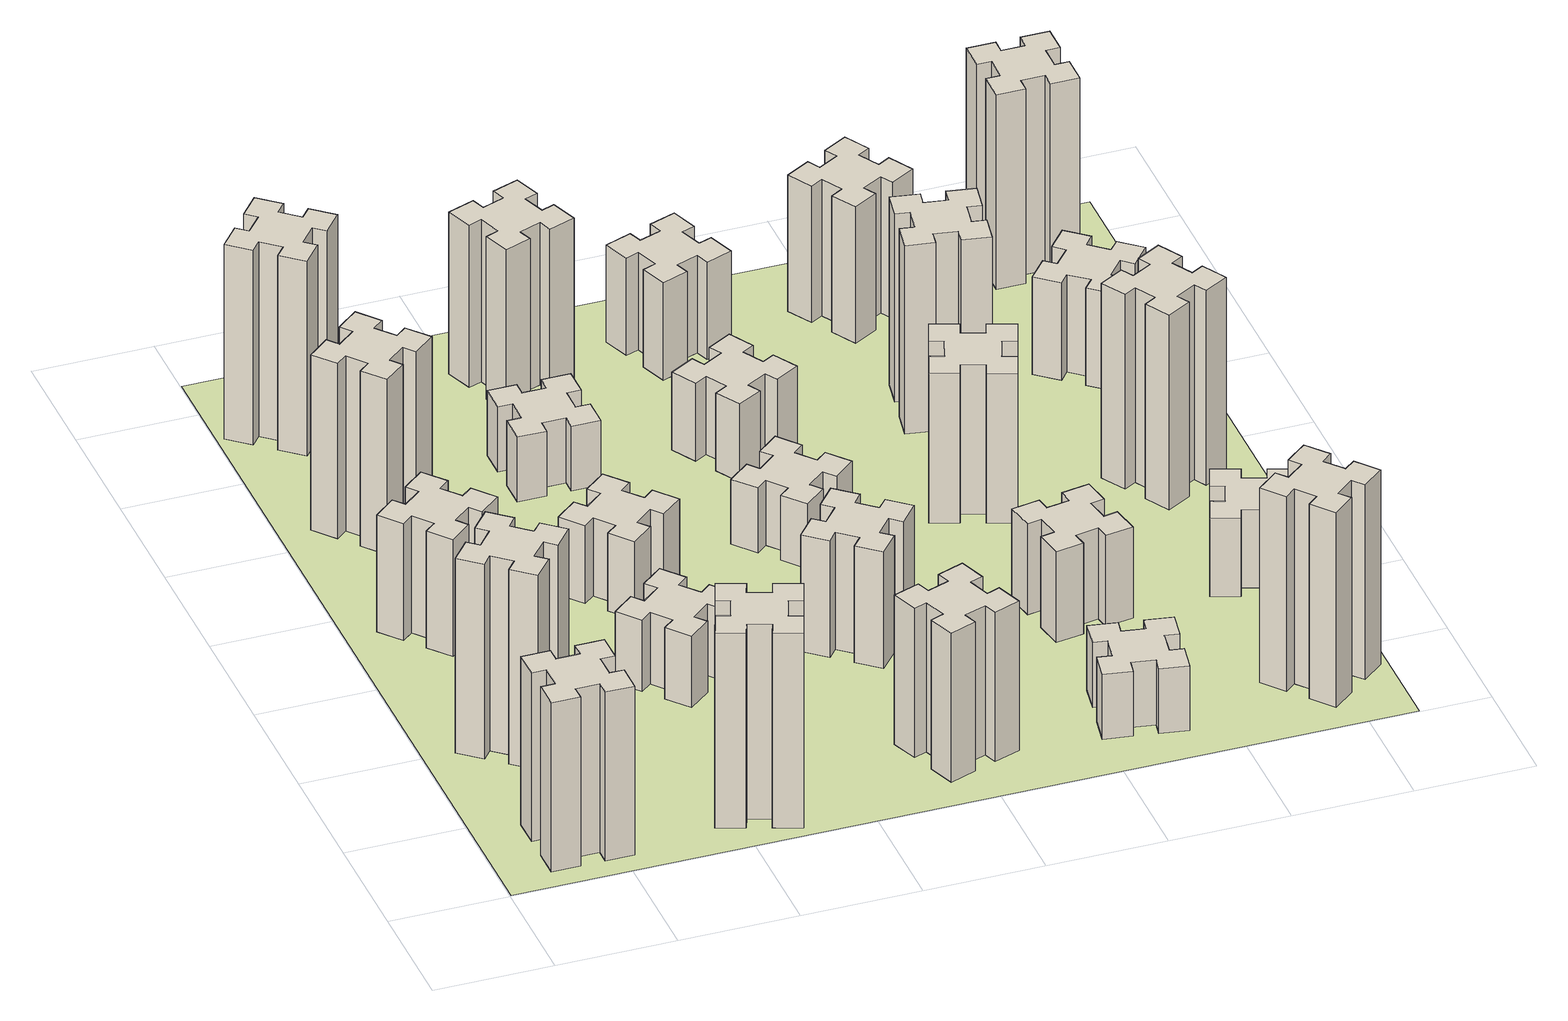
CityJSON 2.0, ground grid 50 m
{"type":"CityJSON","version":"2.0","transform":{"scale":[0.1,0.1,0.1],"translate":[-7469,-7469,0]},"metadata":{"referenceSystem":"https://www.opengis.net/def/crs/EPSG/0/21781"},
"CityObjects":{
"building1":{"type":"Building","attributes":{"class":"1000","function":"1000","usage":"1000","yearOfConstruction":2016,"roofType":"1000","measuredHeight":78,"storeysAboveGround":30,"storeysBelowGround":0},"geometry":[{"type":"Solid","lod":"1","boundaries":[[[[0,1,2,3,4,5,6,7,8,9,10,11,12,13,14,15,16,17,18,19]],[[17,16,20,21]],[[16,15,22,20]],[[15,14,23,22]],[[14,13,24,23]],[[13,12,25,24]],[[12,11,26,25]],[[11,10,27,26]],[[10,9,28,27]],[[9,8,29,28]],[[8,7,30,29]],[[7,6,31,30]],[[6,5,32,31]],[[5,4,33,32]],[[4,3,34,33]],[[3,2,35,34]],[[2,1,36,35]],[[1,0,37,36]],[[0,19,38,37]],[[19,18,39,38]],[[18,17,21,39]],[[24,25,26,27,28,29,30,31,32,33,34,35,36,37,38,39,21,20,22,23]]]]}]},
"building2":{"type":"Building","attributes":{"class":"1000","function":"1000","usage":"1000","yearOfConstruction":2016,"roofType":"1000","measuredHeight":90,"storeysAboveGround":30,"storeysBelowGround":0},"geometry":[{"type":"Solid","lod":"1","boundaries":[[[[40,41,42,43,44,45,46,47,48,49,50,51,52,53,54,55,56,57,58,59]],[[57,56,60,61]],[[56,55,62,60]],[[55,54,63,62]],[[54,53,64,63]],[[53,52,65,64]],[[52,51,66,65]],[[51,50,67,66]],[[50,49,68,67]],[[49,48,69,68]],[[48,47,70,69]],[[47,46,71,70]],[[46,45,72,71]],[[45,44,73,72]],[[44,43,74,73]],[[43,42,75,74]],[[42,41,76,75]],[[41,40,77,76]],[[40,59,78,77]],[[59,58,79,78]],[[58,57,61,79]],[[64,65,66,67,68,69,70,71,72,73,74,75,76,77,78,79,61,60,62,63]]]]}]},
"building3":{"type":"Building","attributes":{"class":"1000","function":"1000","usage":"1000","yearOfConstruction":2016,"roofType":"1000","measuredHeight":54,"storeysAboveGround":30,"storeysBelowGround":0},"geometry":[{"type":"Solid","lod":"1","boundaries":[[[[80,81,82,83,84,85,86,87,88,89,90,91,92,93,94,95,96,97,98,99]],[[97,96,100,101]],[[96,95,102,100]],[[95,94,103,102]],[[94,93,104,103]],[[93,92,105,104]],[[92,91,106,105]],[[91,90,107,106]],[[90,89,108,107]],[[89,88,109,108]],[[88,87,110,109]],[[87,86,111,110]],[[86,85,112,111]],[[85,84,113,112]],[[84,83,114,113]],[[83,82,115,114]],[[82,81,116,115]],[[81,80,117,116]],[[80,99,118,117]],[[99,98,119,118]],[[98,97,101,119]],[[104,105,106,107,108,109,110,111,112,113,114,115,116,117,118,119,101,100,102,103]]]]}]},
"building4":{"type":"Building","attributes":{"class":"1000","function":"1000","usage":"1000","yearOfConstruction":2016,"roofType":"1000","measuredHeight":81,"storeysAboveGround":30,"storeysBelowGround":0},"geometry":[{"type":"Solid","lod":"1","boundaries":[[[[120,121,122,123,124,125,126,127,128,129,130,131,132,133,134,135,136,137,138,139]],[[137,136,140,141]],[[136,135,142,140]],[[135,134,143,142]],[[134,133,144,143]],[[133,132,145,144]],[[132,131,146,145]],[[131,130,147,146]],[[130,129,148,147]],[[129,128,149,148]],[[128,127,150,149]],[[127,126,151,150]],[[126,125,152,151]],[[125,124,153,152]],[[124,123,154,153]],[[123,122,155,154]],[[122,121,156,155]],[[121,120,157,156]],[[120,139,158,157]],[[139,138,159,158]],[[138,137,141,159]],[[144,145,146,147,148,149,150,151,152,153,154,155,156,157,158,159,141,140,142,143]]]]}]},
"building5":{"type":"Building","attributes":{"class":"1000","function":"1000","usage":"1000","yearOfConstruction":2016,"roofType":"1000","measuredHeight":90,"storeysAboveGround":30,"storeysBelowGround":0},"geometry":[{"type":"Solid","lod":"1","boundaries":[[[[160,161,162,163,164,165,166,167,168,169,170,171,172,173,174,175,176,177,178,179]],[[177,176,180,181]],[[176,175,182,180]],[[175,174,183,182]],[[174,173,184,183]],[[173,172,185,184]],[[172,171,186,185]],[[171,170,187,186]],[[170,169,188,187]],[[169,168,189,188]],[[168,167,190,189]],[[167,166,191,190]],[[166,165,192,191]],[[165,164,193,192]],[[164,163,194,193]],[[163,162,195,194]],[[162,161,196,195]],[[161,160,197,196]],[[160,179,198,197]],[[179,178,199,198]],[[178,177,181,199]],[[184,185,186,187,188,189,190,191,192,193,194,195,196,197,198,199,181,180,182,183]]]]}]},
"building6":{"type":"Building","attributes":{"class":"1000","function":"1000","usage":"1000","yearOfConstruction":2016,"roofType":"1000","measuredHeight":90,"storeysAboveGround":30,"storeysBelowGround":0},"geometry":[{"type":"Solid","lod":"1","boundaries":[[[[200,201,202,203,204,205,206,207,208,209,210,211,212,213,214,215,216,217,218,219]],[[217,216,220,221]],[[216,215,222,220]],[[215,214,223,222]],[[214,213,224,223]],[[213,212,225,224]],[[212,211,226,225]],[[211,210,227,226]],[[210,209,228,227]],[[209,208,229,228]],[[208,207,230,229]],[[207,206,231,230]],[[206,205,232,231]],[[205,204,233,232]],[[204,203,234,233]],[[203,202,235,234]],[[202,201,236,235]],[[201,200,237,236]],[[200,219,238,237]],[[219,218,239,238]],[[218,217,221,239]],[[224,225,226,227,228,229,230,231,232,233,234,235,236,237,238,239,221,220,222,223]]]]}]},
"building7":{"type":"Building","attributes":{"class":"1000","function":"1000","usage":"1000","yearOfConstruction":2016,"roofType":"1000","measuredHeight":33,"storeysAboveGround":30,"storeysBelowGround":0},"geometry":[{"type":"Solid","lod":"1","boundaries":[[[[240,241,242,243,244,245,246,247,248,249,250,251,252,253,254,255,256,257,258,259]],[[257,256,260,261]],[[256,255,262,260]],[[255,254,263,262]],[[254,253,264,263]],[[253,252,265,264]],[[252,251,266,265]],[[251,250,267,266]],[[250,249,268,267]],[[249,248,269,268]],[[248,247,270,269]],[[247,246,271,270]],[[246,245,272,271]],[[245,244,273,272]],[[244,243,274,273]],[[243,242,275,274]],[[242,241,276,275]],[[241,240,277,276]],[[240,259,278,277]],[[259,258,279,278]],[[258,257,261,279]],[[264,265,266,267,268,269,270,271,272,273,274,275,276,277,278,279,261,260,262,263]]]]}]},
"building8":{"type":"Building","attributes":{"class":"1000","function":"1000","usage":"1000","yearOfConstruction":2016,"roofType":"1000","measuredHeight":36,"storeysAboveGround":30,"storeysBelowGround":0},"geometry":[{"type":"Solid","lod":"1","boundaries":[[[[280,281,282,283,284,285,286,287,288,289,290,291,292,293,294,295,296,297,298,299]],[[297,296,300,301]],[[296,295,302,300]],[[295,294,303,302]],[[294,293,304,303]],[[293,292,305,304]],[[292,291,306,305]],[[291,290,307,306]],[[290,289,308,307]],[[289,288,309,308]],[[288,287,310,309]],[[287,286,311,310]],[[286,285,312,311]],[[285,284,313,312]],[[284,283,314,313]],[[283,282,315,314]],[[282,281,316,315]],[[281,280,317,316]],[[280,299,318,317]],[[299,298,319,318]],[[298,297,301,319]],[[304,305,306,307,308,309,310,311,312,313,314,315,316,317,318,319,301,300,302,303]]]]}]},
"building9":{"type":"Building","attributes":{"class":"1000","function":"1000","usage":"1000","yearOfConstruction":2016,"roofType":"1000","measuredHeight":30,"storeysAboveGround":30,"storeysBelowGround":0},"geometry":[{"type":"Solid","lod":"1","boundaries":[[[[320,321,322,323,324,325,326,327,328,329,330,331,332,333,334,335,336,337,338,339]],[[337,336,340,341]],[[336,335,342,340]],[[335,334,343,342]],[[334,333,344,343]],[[333,332,345,344]],[[332,331,346,345]],[[331,330,347,346]],[[330,329,348,347]],[[329,328,349,348]],[[328,327,350,349]],[[327,326,351,350]],[[326,325,352,351]],[[325,324,353,352]],[[324,323,354,353]],[[323,322,355,354]],[[322,321,356,355]],[[321,320,357,356]],[[320,339,358,357]],[[339,338,359,358]],[[338,337,341,359]],[[344,345,346,347,348,349,350,351,352,353,354,355,356,357,358,359,341,340,342,343]]]]}]},
"building10":{"type":"Building","attributes":{"class":"1000","function":"1000","usage":"1000","yearOfConstruction":2016,"roofType":"1000","measuredHeight":69,"storeysAboveGround":30,"storeysBelowGround":0},"geometry":[{"type":"Solid","lod":"1","boundaries":[[[[360,361,362,363,364,365,366,367,368,369,370,371,372,373,374,375,376,377,378,379]],[[377,376,380,381]],[[376,375,382,380]],[[375,374,383,382]],[[374,373,384,383]],[[373,372,385,384]],[[372,371,386,385]],[[371,370,387,386]],[[370,369,388,387]],[[369,368,389,388]],[[368,367,390,389]],[[367,366,391,390]],[[366,365,392,391]],[[365,364,393,392]],[[364,363,394,393]],[[363,362,395,394]],[[362,361,396,395]],[[361,360,397,396]],[[360,379,398,397]],[[379,378,399,398]],[[378,377,381,399]],[[384,385,386,387,388,389,390,391,392,393,394,395,396,397,398,399,381,380,382,383]]]]}]},
"building11":{"type":"Building","attributes":{"class":"1000","function":"1000","usage":"1000","yearOfConstruction":2016,"roofType":"1000","measuredHeight":75,"storeysAboveGround":30,"storeysBelowGround":0},"geometry":[{"type":"Solid","lod":"1","boundaries":[[[[400,401,402,403,404,405,406,407,408,409,410,411,412,413,414,415,416,417,418,419]],[[417,416,420,421]],[[416,415,422,420]],[[415,414,423,422]],[[414,413,424,423]],[[413,412,425,424]],[[412,411,426,425]],[[411,410,427,426]],[[410,409,428,427]],[[409,408,429,428]],[[408,407,430,429]],[[407,406,431,430]],[[406,405,432,431]],[[405,404,433,432]],[[404,403,434,433]],[[403,402,435,434]],[[402,401,436,435]],[[401,400,437,436]],[[400,419,438,437]],[[419,418,439,438]],[[418,417,421,439]],[[424,425,426,427,428,429,430,431,432,433,434,435,436,437,438,439,421,420,422,423]]]]}]},
"building12":{"type":"Building","attributes":{"class":"1000","function":"1000","usage":"1000","yearOfConstruction":2016,"roofType":"1000","measuredHeight":54,"storeysAboveGround":30,"storeysBelowGround":0},"geometry":[{"type":"Solid","lod":"1","boundaries":[[[[440,441,442,443,444,445,446,447,448,449,450,451,452,453,454,455,456,457,458,459]],[[457,456,460,461]],[[456,455,462,460]],[[455,454,463,462]],[[454,453,464,463]],[[453,452,465,464]],[[452,451,466,465]],[[451,450,467,466]],[[450,449,468,467]],[[449,448,469,468]],[[448,447,470,469]],[[447,446,471,470]],[[446,445,472,471]],[[445,444,473,472]],[[444,443,474,473]],[[443,442,475,474]],[[442,441,476,475]],[[441,440,477,476]],[[440,459,478,477]],[[459,458,479,478]],[[458,457,461,479]],[[464,465,466,467,468,469,470,471,472,473,474,475,476,477,478,479,461,460,462,463]]]]}]},
"building13":{"type":"Building","attributes":{"class":"1000","function":"1000","usage":"1000","yearOfConstruction":2016,"roofType":"1000","measuredHeight":30,"storeysAboveGround":30,"storeysBelowGround":0},"geometry":[{"type":"Solid","lod":"1","boundaries":[[[[480,481,482,483,484,485,486,487,488,489,490,491,492,493,494,495,496,497,498,499]],[[497,496,500,501]],[[496,495,502,500]],[[495,494,503,502]],[[494,493,504,503]],[[493,492,505,504]],[[492,491,506,505]],[[491,490,507,506]],[[490,489,508,507]],[[489,488,509,508]],[[488,487,510,509]],[[487,486,511,510]],[[486,485,512,511]],[[485,484,513,512]],[[484,483,514,513]],[[483,482,515,514]],[[482,481,516,515]],[[481,480,517,516]],[[480,499,518,517]],[[499,498,519,518]],[[498,497,501,519]],[[504,505,506,507,508,509,510,511,512,513,514,515,516,517,518,519,501,500,502,503]]]]}]},
"building14":{"type":"Building","attributes":{"class":"1000","function":"1000","usage":"1000","yearOfConstruction":2016,"roofType":"1000","measuredHeight":36,"storeysAboveGround":30,"storeysBelowGround":0},"geometry":[{"type":"Solid","lod":"1","boundaries":[[[[520,521,522,523,524,525,526,527,528,529,530,531,532,533,534,535,536,537,538,539]],[[537,536,540,541]],[[536,535,542,540]],[[535,534,543,542]],[[534,533,544,543]],[[533,532,545,544]],[[532,531,546,545]],[[531,530,547,546]],[[530,529,548,547]],[[529,528,549,548]],[[528,527,550,549]],[[527,526,551,550]],[[526,525,552,551]],[[525,524,553,552]],[[524,523,554,553]],[[523,522,555,554]],[[522,521,556,555]],[[521,520,557,556]],[[520,539,558,557]],[[539,538,559,558]],[[538,537,541,559]],[[544,545,546,547,548,549,550,551,552,553,554,555,556,557,558,559,541,540,542,543]]]]}]},
"building15":{"type":"Building","attributes":{"class":"1000","function":"1000","usage":"1000","yearOfConstruction":2016,"roofType":"1000","measuredHeight":30,"storeysAboveGround":30,"storeysBelowGround":0},"geometry":[{"type":"Solid","lod":"1","boundaries":[[[[560,561,562,563,564,565,566,567,568,569,570,571,572,573,574,575,576,577,578,579]],[[577,576,580,581]],[[576,575,582,580]],[[575,574,583,582]],[[574,573,584,583]],[[573,572,585,584]],[[572,571,586,585]],[[571,570,587,586]],[[570,569,588,587]],[[569,568,589,588]],[[568,567,590,589]],[[567,566,591,590]],[[566,565,592,591]],[[565,564,593,592]],[[564,563,594,593]],[[563,562,595,594]],[[562,561,596,595]],[[561,560,597,596]],[[560,579,598,597]],[[579,578,599,598]],[[578,577,581,599]],[[584,585,586,587,588,589,590,591,592,593,594,595,596,597,598,599,581,580,582,583]]]]}]},
"building16":{"type":"Building","attributes":{"class":"1000","function":"1000","usage":"1000","yearOfConstruction":2016,"roofType":"1000","measuredHeight":45,"storeysAboveGround":30,"storeysBelowGround":0},"geometry":[{"type":"Solid","lod":"1","boundaries":[[[[600,601,602,603,604,605,606,607,608,609,610,611,612,613,614,615,616,617,618,619]],[[617,616,620,621]],[[616,615,622,620]],[[615,614,623,622]],[[614,613,624,623]],[[613,612,625,624]],[[612,611,626,625]],[[611,610,627,626]],[[610,609,628,627]],[[609,608,629,628]],[[608,607,630,629]],[[607,606,631,630]],[[606,605,632,631]],[[605,604,633,632]],[[604,603,634,633]],[[603,602,635,634]],[[602,601,636,635]],[[601,600,637,636]],[[600,619,638,637]],[[619,618,639,638]],[[618,617,621,639]],[[624,625,626,627,628,629,630,631,632,633,634,635,636,637,638,639,621,620,622,623]]]]}]},
"building17":{"type":"Building","attributes":{"class":"1000","function":"1000","usage":"1000","yearOfConstruction":2016,"roofType":"1000","measuredHeight":42,"storeysAboveGround":30,"storeysBelowGround":0},"geometry":[{"type":"Solid","lod":"1","boundaries":[[[[640,641,642,643,644,645,646,647,648,649,650,651,652,653,654,655,656,657,658,659]],[[657,656,660,661]],[[656,655,662,660]],[[655,654,663,662]],[[654,653,664,663]],[[653,652,665,664]],[[652,651,666,665]],[[651,650,667,666]],[[650,649,668,667]],[[649,648,669,668]],[[648,647,670,669]],[[647,646,671,670]],[[646,645,672,671]],[[645,644,673,672]],[[644,643,674,673]],[[643,642,675,674]],[[642,641,676,675]],[[641,640,677,676]],[[640,659,678,677]],[[659,658,679,678]],[[658,657,661,679]],[[664,665,666,667,668,669,670,671,672,673,674,675,676,677,678,679,661,660,662,663]]]]}]},
"building18":{"type":"Building","attributes":{"class":"1000","function":"1000","usage":"1000","yearOfConstruction":2016,"roofType":"1000","measuredHeight":69,"storeysAboveGround":30,"storeysBelowGround":0},"geometry":[{"type":"Solid","lod":"1","boundaries":[[[[680,681,682,683,684,685,686,687,688,689,690,691,692,693,694,695,696,697,698,699]],[[697,696,700,701]],[[696,695,702,700]],[[695,694,703,702]],[[694,693,704,703]],[[693,692,705,704]],[[692,691,706,705]],[[691,690,707,706]],[[690,689,708,707]],[[689,688,709,708]],[[688,687,710,709]],[[687,686,711,710]],[[686,685,712,711]],[[685,684,713,712]],[[684,683,714,713]],[[683,682,715,714]],[[682,681,716,715]],[[681,680,717,716]],[[680,699,718,717]],[[699,698,719,718]],[[698,697,701,719]],[[704,705,706,707,708,709,710,711,712,713,714,715,716,717,718,719,701,700,702,703]]]]}]},
"building19":{"type":"Building","attributes":{"class":"1000","function":"1000","usage":"1000","yearOfConstruction":2016,"roofType":"1000","measuredHeight":87,"storeysAboveGround":30,"storeysBelowGround":0},"geometry":[{"type":"Solid","lod":"1","boundaries":[[[[720,721,722,723,724,725,726,727,728,729,730,731,732,733,734,735,736,737,738,739]],[[737,736,740,741]],[[736,735,742,740]],[[735,734,743,742]],[[734,733,744,743]],[[733,732,745,744]],[[732,731,746,745]],[[731,730,747,746]],[[730,729,748,747]],[[729,728,749,748]],[[728,727,750,749]],[[727,726,751,750]],[[726,725,752,751]],[[725,724,753,752]],[[724,723,754,753]],[[723,722,755,754]],[[722,721,756,755]],[[721,720,757,756]],[[720,739,758,757]],[[739,738,759,758]],[[738,737,741,759]],[[744,745,746,747,748,749,750,751,752,753,754,755,756,757,758,759,741,740,742,743]]]]}]},
"building20":{"type":"Building","attributes":{"class":"1000","function":"1000","usage":"1000","yearOfConstruction":2016,"roofType":"1000","measuredHeight":90,"storeysAboveGround":30,"storeysBelowGround":0},"geometry":[{"type":"Solid","lod":"1","boundaries":[[[[760,761,762,763,764,765,766,767,768,769,770,771,772,773,774,775,776,777,778,779]],[[777,776,780,781]],[[776,775,782,780]],[[775,774,783,782]],[[774,773,784,783]],[[773,772,785,784]],[[772,771,786,785]],[[771,770,787,786]],[[770,769,788,787]],[[769,768,789,788]],[[768,767,790,789]],[[767,766,791,790]],[[766,765,792,791]],[[765,764,793,792]],[[764,763,794,793]],[[763,762,795,794]],[[762,761,796,795]],[[761,760,797,796]],[[760,779,798,797]],[[779,778,799,798]],[[778,777,781,799]],[[784,785,786,787,788,789,790,791,792,793,794,795,796,797,798,799,781,780,782,783]]]]}]},
"building21":{"type":"Building","attributes":{"class":"1000","function":"1000","usage":"1000","yearOfConstruction":2016,"roofType":"1000","measuredHeight":63,"storeysAboveGround":30,"storeysBelowGround":0},"geometry":[{"type":"Solid","lod":"1","boundaries":[[[[800,801,802,803,804,805,806,807,808,809,810,811,812,813,814,815,816,817,818,819]],[[817,816,820,821]],[[816,815,822,820]],[[815,814,823,822]],[[814,813,824,823]],[[813,812,825,824]],[[812,811,826,825]],[[811,810,827,826]],[[810,809,828,827]],[[809,808,829,828]],[[808,807,830,829]],[[807,806,831,830]],[[806,805,832,831]],[[805,804,833,832]],[[804,803,834,833]],[[803,802,835,834]],[[802,801,836,835]],[[801,800,837,836]],[[800,819,838,837]],[[819,818,839,838]],[[818,817,821,839]],[[824,825,826,827,828,829,830,831,832,833,834,835,836,837,838,839,821,820,822,823]]]]}]},
"building22":{"type":"Building","attributes":{"class":"1000","function":"1000","usage":"1000","yearOfConstruction":2016,"roofType":"1000","measuredHeight":36,"storeysAboveGround":30,"storeysBelowGround":0},"geometry":[{"type":"Solid","lod":"1","boundaries":[[[[840,841,842,843,844,845,846,847,848,849,850,851,852,853,854,855,856,857,858,859]],[[857,856,860,861]],[[856,855,862,860]],[[855,854,863,862]],[[854,853,864,863]],[[853,852,865,864]],[[852,851,866,865]],[[851,850,867,866]],[[850,849,868,867]],[[849,848,869,868]],[[848,847,870,869]],[[847,846,871,870]],[[846,845,872,871]],[[845,844,873,872]],[[844,843,874,873]],[[843,842,875,874]],[[842,841,876,875]],[[841,840,877,876]],[[840,859,878,877]],[[859,858,879,878]],[[858,857,861,879]],[[864,865,866,867,868,869,870,871,872,873,874,875,876,877,878,879,861,860,862,863]]]]}]},
"building23":{"type":"Building","attributes":{"class":"1000","function":"1000","usage":"1000","yearOfConstruction":2016,"roofType":"1000","measuredHeight":90,"storeysAboveGround":30,"storeysBelowGround":0},"geometry":[{"type":"Solid","lod":"1","boundaries":[[[[880,881,882,883,884,885,886,887,888,889,890,891,892,893,894,895,896,897,898,899]],[[897,896,900,901]],[[896,895,902,900]],[[895,894,903,902]],[[894,893,904,903]],[[893,892,905,904]],[[892,891,906,905]],[[891,890,907,906]],[[890,889,908,907]],[[889,888,909,908]],[[888,887,910,909]],[[887,886,911,910]],[[886,885,912,911]],[[885,884,913,912]],[[884,883,914,913]],[[883,882,915,914]],[[882,881,916,915]],[[881,880,917,916]],[[880,899,918,917]],[[899,898,919,918]],[[898,897,901,919]],[[904,905,906,907,908,909,910,911,912,913,914,915,916,917,918,919,901,900,902,903]]]]}]},
"building24":{"type":"Building","attributes":{"class":"1000","function":"1000","usage":"1000","yearOfConstruction":2016,"roofType":"1000","measuredHeight":45,"storeysAboveGround":30,"storeysBelowGround":0},"geometry":[{"type":"Solid","lod":"1","boundaries":[[[[920,921,922,923,924,925,926,927,928,929,930,931,932,933,934,935,936,937,938,939]],[[937,936,940,941]],[[936,935,942,940]],[[935,934,943,942]],[[934,933,944,943]],[[933,932,945,944]],[[932,931,946,945]],[[931,930,947,946]],[[930,929,948,947]],[[929,928,949,948]],[[928,927,950,949]],[[927,926,951,950]],[[926,925,952,951]],[[925,924,953,952]],[[924,923,954,953]],[[923,922,955,954]],[[922,921,956,955]],[[921,920,957,956]],[[920,939,958,957]],[[939,938,959,958]],[[938,937,941,959]],[[944,945,946,947,948,949,950,951,952,953,954,955,956,957,958,959,941,940,942,943]]]]}]},
"building25":{"type":"Building","attributes":{"class":"1000","function":"1000","usage":"1000","yearOfConstruction":2016,"roofType":"1000","measuredHeight":90,"storeysAboveGround":30,"storeysBelowGround":0},"geometry":[{"type":"Solid","lod":"1","boundaries":[[[[960,961,962,963,964,965,966,967,968,969,970,971,972,973,974,975,976,977,978,979]],[[977,976,980,981]],[[976,975,982,980]],[[975,974,983,982]],[[974,973,984,983]],[[973,972,985,984]],[[972,971,986,985]],[[971,970,987,986]],[[970,969,988,987]],[[969,968,989,988]],[[968,967,990,989]],[[967,966,991,990]],[[966,965,992,991]],[[965,964,993,992]],[[964,963,994,993]],[[963,962,995,994]],[[962,961,996,995]],[[961,960,997,996]],[[960,979,998,997]],[[979,978,999,998]],[[978,977,981,999]],[[984,985,986,987,988,989,990,991,992,993,994,995,996,997,998,999,981,980,982,983]]]]}]},
"landuse1":{"type":"LandUse","attributes":{"name":"plot1","function":"1010"},"geometry":[{"type":"MultiSurface","lod":"1","boundaries":[[[1000,1001,1002,1003]]]}]}
},
"vertices":[
[265,325,0],[265,225,0],[205,225,0],[205,105,0],[325,105,0],[325,165,0],[425,165,0],[425,105,0],[545,105,0],[545,225,0],[485,225,0],[485,325,0],[545,325,0],[545,445,0],[425,445,0],[425,385,0],[325,385,0],[325,445,0],[205,445,0],[205,325,0],[325,385,780],[325,445,780],[425,385,780],[425,445,780],[545,445,780],[545,325,780],[485,325,780],[485,225,780],[545,225,780],[545,105,780],[425,105,780],[425,165,780],[325,165,780],[325,105,780],[205,105,780],[205,225,780],[265,225,780],[265,325,780],[205,325,780],[205,445,780],
[484,1067,0],[408,1132,0],[446,1178,0],[354,1255,0],[277,1163,0],[323,1124,0],[259,1048,0],[213,1086,0],[136,994,0],[228,917,0],[266,963,0],[343,899,0],[304,853,0],[396,776,0],[473,868,0],[427,906,0],[492,983,0],[538,944,0],[615,1036,0],[523,1113,0],[492,983,900],[538,944,900],[427,906,900],[473,868,900],[396,776,900],[304,853,900],[343,899,900],[266,963,900],[228,917,900],[136,994,900],[213,1086,900],[259,1048,900],[323,1124,900],[277,1163,900],[354,1255,900],[446,1178,900],[408,1132,900],[484,1067,900],[523,1113,900],[615,1036,900],
[492,1888,0],[427,1964,0],[473,2003,0],[396,2095,0],[304,2018,0],[343,1972,0],[266,1907,0],[228,1953,0],[136,1876,0],[213,1784,0],[259,1823,0],[323,1746,0],[277,1708,0],[354,1616,0],[446,1693,0],[408,1739,0],[484,1803,0],[523,1757,0],[615,1834,0],[538,1926,0],[484,1803,540],[523,1757,540],[408,1739,540],[446,1693,540],[354,1616,540],[277,1708,540],[323,1746,540],[259,1823,540],[213,1784,540],[136,1876,540],[228,1953,540],[266,1907,540],[343,1972,540],[304,2018,540],[396,2095,540],[473,2003,540],[427,1964,540],[492,1888,540],[538,1926,540],[615,1834,540],
[343,2712,0],[266,2647,0],[228,2693,0],[136,2616,0],[213,2524,0],[259,2563,0],[323,2486,0],[277,2448,0],[354,2356,0],[446,2433,0],[408,2479,0],[484,2543,0],[523,2497,0],[615,2574,0],[538,2666,0],[492,2628,0],[427,2704,0],[473,2743,0],[396,2835,0],[304,2758,0],[427,2704,810],[473,2743,810],[492,2628,810],[538,2666,810],[615,2574,810],[523,2497,810],[484,2543,810],[408,2479,810],[446,2433,810],[354,2356,810],[277,2448,810],[323,2486,810],[259,2563,810],[213,2524,810],[136,2616,810],[228,2693,810],[266,2647,810],[343,2712,810],[304,2758,810],[396,2835,810],
[1029,360,0],[995,266,0],[939,287,0],[897,174,0],[1010,133,0],[1031,189,0],[1125,155,0],[1104,99,0],[1217,57,0],[1258,170,0],[1202,191,0],[1236,285,0],[1292,264,0],[1333,377,0],[1220,418,0],[1200,362,0],[1106,396,0],[1127,452,0],[1014,493,0],[973,380,0],[1106,396,900],[1127,452,900],[1200,362,900],[1220,418,900],[1333,377,900],[1292,264,900],[1236,285,900],[1202,191,900],[1258,170,900],[1217,57,900],[1104,99,900],[1125,155,900],[1031,189,900],[1010,133,900],[897,174,900],[939,287,900],[995,266,900],[1029,360,900],[973,380,900],[1014,493,900],
[384,3387,0],[308,3452,0],[346,3498,0],[254,3575,0],[177,3483,0],[223,3444,0],[159,3368,0],[113,3406,0],[36,3314,0],[128,3237,0],[166,3283,0],[243,3219,0],[204,3173,0],[296,3096,0],[373,3188,0],[327,3226,0],[392,3303,0],[438,3264,0],[515,3356,0],[423,3433,0],[392,3303,900],[438,3264,900],[327,3226,900],[373,3188,900],[296,3096,900],[204,3173,900],[243,3219,900],[166,3283,900],[128,3237,900],[36,3314,900],[113,3406,900],[159,3368,900],[223,3444,900],[177,3483,900],[254,3575,900],[346,3498,900],[308,3452,900],[384,3387,900],[423,3433,900],[515,3356,900],
[1083,1332,0],[1006,1267,0],[968,1313,0],[876,1236,0],[953,1144,0],[999,1183,0],[1063,1106,0],[1017,1068,0],[1094,976,0],[1186,1053,0],[1148,1099,0],[1224,1163,0],[1263,1117,0],[1355,1194,0],[1278,1286,0],[1232,1248,0],[1167,1324,0],[1213,1363,0],[1136,1455,0],[1044,1378,0],[1167,1324,330],[1213,1363,330],[1232,1248,330],[1278,1286,330],[1355,1194,330],[1263,1117,330],[1224,1163,330],[1148,1099,330],[1186,1053,330],[1094,976,330],[1017,1068,330],[1063,1106,330],[999,1183,330],[953,1144,330],[876,1236,330],[968,1313,330],[1006,1267,330],[1083,1332,330],[1044,1378,330],[1136,1455,330],
[1083,1972,0],[1006,1907,0],[968,1953,0],[876,1876,0],[953,1784,0],[999,1823,0],[1063,1746,0],[1017,1708,0],[1094,1616,0],[1186,1693,0],[1148,1739,0],[1224,1803,0],[1263,1757,0],[1355,1834,0],[1278,1926,0],[1232,1888,0],[1167,1964,0],[1213,2003,0],[1136,2095,0],[1044,2018,0],[1167,1964,360],[1213,2003,360],[1232,1888,360],[1278,1926,360],[1355,1834,360],[1263,1757,360],[1224,1803,360],[1148,1739,360],[1186,1693,360],[1094,1616,360],[1017,1708,360],[1063,1746,360],[999,1823,360],[953,1784,360],[876,1876,360],[968,1953,360],[1006,1907,360],[1083,1972,360],[1044,2018,360],[1136,2095,360],
[1225,2645,0],[1225,2745,0],[1285,2745,0],[1285,2865,0],[1165,2865,0],[1165,2805,0],[1065,2805,0],[1065,2865,0],[945,2865,0],[945,2745,0],[1005,2745,0],[1005,2645,0],[945,2645,0],[945,2525,0],[1065,2525,0],[1065,2585,0],[1165,2585,0],[1165,2525,0],[1285,2525,0],[1285,2645,0],[1165,2585,300],[1165,2525,300],[1065,2585,300],[1065,2525,300],[945,2525,300],[945,2645,300],[1005,2645,300],[1005,2745,300],[945,2745,300],[945,2865,300],[1065,2865,300],[1065,2805,300],[1165,2805,300],[1165,2865,300],[1285,2865,300],[1285,2745,300],[1225,2745,300],[1225,2645,300],[1285,2645,300],[1285,2525,300],
[1965,496,0],[1871,462,0],[1850,518,0],[1737,477,0],[1779,364,0],[1835,385,0],[1869,291,0],[1813,270,0],[1854,157,0],[1967,199,0],[1946,255,0],[2040,289,0],[2060,233,0],[2173,274,0],[2132,387,0],[2076,366,0],[2042,460,0],[2098,480,0],[2057,593,0],[1944,552,0],[2042,460,690],[2098,480,690],[2076,366,690],[2132,387,690],[2173,274,690],[2060,233,690],[2040,289,690],[1946,255,690],[1967,199,690],[1854,157,690],[1813,270,690],[1869,291,690],[1835,385,690],[1779,364,690],[1737,477,690],[1850,518,690],[1871,462,690],[1965,496,690],[1944,552,690],[2057,593,690],
[1225,3456,0],[1131,3422,0],[1110,3478,0],[997,3437,0],[1039,3324,0],[1095,3345,0],[1129,3251,0],[1073,3230,0],[1114,3117,0],[1227,3159,0],[1206,3215,0],[1300,3249,0],[1320,3193,0],[1433,3234,0],[1392,3347,0],[1336,3326,0],[1302,3420,0],[1358,3440,0],[1317,3553,0],[1204,3512,0],[1302,3420,750],[1358,3440,750],[1336,3326,750],[1392,3347,750],[1433,3234,750],[1320,3193,750],[1300,3249,750],[1206,3215,750],[1227,3159,750],[1114,3117,750],[1073,3230,750],[1129,3251,750],[1095,3345,750],[1039,3324,750],[997,3437,750],[1110,3478,750],[1131,3422,750],[1225,3456,750],[1204,3512,750],[1317,3553,750],
[1746,1163,0],[1823,1099,0],[1784,1053,0],[1876,976,0],[1953,1068,0],[1907,1106,0],[1972,1183,0],[2018,1144,0],[2095,1236,0],[2003,1313,0],[1964,1267,0],[1888,1332,0],[1926,1378,0],[1834,1455,0],[1757,1363,0],[1803,1324,0],[1739,1248,0],[1693,1286,0],[1616,1194,0],[1708,1117,0],[1739,1248,540],[1693,1286,540],[1803,1324,540],[1757,1363,540],[1834,1455,540],[1926,1378,540],[1888,1332,540],[1964,1267,540],[2003,1313,540],[2095,1236,540],[2018,1144,540],[1972,1183,540],[1907,1106,540],[1953,1068,540],[1876,976,540],[1784,1053,540],[1823,1099,540],[1746,1163,540],[1708,1117,540],[1616,1194,540],
[1972,1988,0],[1907,2064,0],[1953,2103,0],[1876,2195,0],[1784,2118,0],[1823,2072,0],[1746,2007,0],[1708,2053,0],[1616,1976,0],[1693,1884,0],[1739,1923,0],[1803,1846,0],[1757,1808,0],[1834,1716,0],[1926,1793,0],[1888,1839,0],[1964,1903,0],[2003,1857,0],[2095,1934,0],[2018,2026,0],[1964,1903,300],[2003,1857,300],[1888,1839,300],[1926,1793,300],[1834,1716,300],[1757,1808,300],[1803,1846,300],[1739,1923,300],[1693,1884,300],[1616,1976,300],[1708,2053,300],[1746,2007,300],[1823,2072,300],[1784,2118,300],[1876,2195,300],[1953,2103,300],[1907,2064,300],[1972,1988,300],[2018,2026,300],[2095,1934,300],
[1976,2607,0],[1926,2694,0],[1978,2724,0],[1918,2828,0],[1814,2768,0],[1844,2716,0],[1757,2666,0],[1727,2718,0],[1623,2658,0],[1683,2554,0],[1735,2584,0],[1785,2497,0],[1733,2467,0],[1793,2363,0],[1897,2423,0],[1867,2475,0],[1954,2525,0],[1984,2473,0],[2088,2533,0],[2028,2637,0],[1954,2525,360],[1984,2473,360],[1867,2475,360],[1897,2423,360],[1793,2363,360],[1733,2467,360],[1785,2497,360],[1735,2584,360],[1683,2554,360],[1623,2658,360],[1727,2718,360],[1757,2666,360],[1844,2716,360],[1814,2768,360],[1918,2828,360],[1978,2724,360],[1926,2694,360],[1976,2607,360],[2028,2637,360],[2088,2533,360],
[2596,444,0],[2578,345,0],[2519,356,0],[2498,237,0],[2617,217,0],[2627,276,0],[2725,258,0],[2715,199,0],[2833,178,0],[2854,297,0],[2795,307,0],[2812,405,0],[2871,395,0],[2892,513,0],[2774,534,0],[2764,475,0],[2665,492,0],[2676,551,0],[2557,572,0],[2537,454,0],[2665,492,300],[2676,551,300],[2764,475,300],[2774,534,300],[2892,513,300],[2871,395,300],[2812,405,300],[2795,307,300],[2854,297,300],[2833,178,300],[2715,199,300],[2725,258,300],[2627,276,300],[2617,217,300],[2498,237,300],[2519,356,300],[2578,345,300],[2596,444,300],[2537,454,300],[2557,572,300],
[1865,3456,0],[1771,3422,0],[1750,3478,0],[1637,3437,0],[1679,3324,0],[1735,3345,0],[1769,3251,0],[1713,3230,0],[1754,3117,0],[1867,3159,0],[1846,3215,0],[1940,3249,0],[1960,3193,0],[2073,3234,0],[2032,3347,0],[1976,3326,0],[1942,3420,0],[1998,3440,0],[1957,3553,0],[1844,3512,0],[1942,3420,450],[1998,3440,450],[1976,3326,450],[2032,3347,450],[2073,3234,450],[1960,3193,450],[1940,3249,450],[1846,3215,450],[1867,3159,450],[1754,3117,450],[1713,3230,450],[1769,3251,450],[1735,3345,450],[1679,3324,450],[1637,3437,450],[1750,3478,450],[1771,3422,450],[1865,3456,450],[1844,3512,450],[1957,3553,450],
[2725,1232,0],[2627,1215,0],[2617,1274,0],[2498,1253,0],[2519,1135,0],[2578,1145,0],[2596,1047,0],[2537,1037,0],[2557,918,0],[2676,939,0],[2665,998,0],[2764,1016,0],[2774,957,0],[2892,977,0],[2871,1096,0],[2812,1085,0],[2795,1184,0],[2854,1194,0],[2833,1312,0],[2715,1291,0],[2795,1184,420],[2854,1194,420],[2812,1085,420],[2871,1096,420],[2892,977,420],[2774,957,420],[2764,1016,420],[2665,998,420],[2676,939,420],[2557,918,420],[2537,1037,420],[2596,1047,420],[2578,1145,420],[2519,1135,420],[2498,1253,420],[2617,1274,420],[2627,1215,420],[2725,1232,420],[2715,1291,420],[2833,1312,420],
[2682,1871,0],[2716,1965,0],[2772,1944,0],[2813,2057,0],[2700,2098,0],[2680,2042,0],[2586,2076,0],[2607,2132,0],[2494,2173,0],[2453,2060,0],[2509,2040,0],[2475,1946,0],[2419,1967,0],[2377,1854,0],[2490,1813,0],[2511,1869,0],[2605,1835,0],[2584,1779,0],[2697,1737,0],[2738,1850,0],[2605,1835,690],[2584,1779,690],[2511,1869,690],[2490,1813,690],[2377,1854,690],[2419,1967,690],[2475,1946,690],[2509,2040,690],[2453,2060,690],[2494,2173,690],[2607,2132,690],[2586,2076,690],[2680,2042,690],[2700,2098,690],[2813,2057,690],[2772,1944,690],[2716,1965,690],[2682,1871,690],[2738,1850,690],[2697,1737,690],
[2627,2496,0],[2725,2478,0],[2715,2419,0],[2833,2398,0],[2854,2517,0],[2795,2527,0],[2812,2625,0],[2871,2615,0],[2892,2733,0],[2774,2754,0],[2764,2695,0],[2665,2712,0],[2676,2771,0],[2557,2792,0],[2537,2674,0],[2596,2664,0],[2578,2565,0],[2519,2576,0],[2498,2457,0],[2617,2437,0],[2578,2565,870],[2519,2576,870],[2596,2664,870],[2537,2674,870],[2557,2792,870],[2676,2771,870],[2665,2712,870],[2764,2695,870],[2774,2754,870],[2892,2733,870],[2871,2615,870],[2812,2625,870],[2795,2527,870],[2854,2517,870],[2833,2398,870],[2715,2419,870],[2725,2478,870],[2627,2496,870],[2617,2437,870],[2498,2457,870],
[3468,259,0],[3544,323,0],[3583,277,0],[3675,354,0],[3598,446,0],[3552,408,0],[3487,484,0],[3533,523,0],[3456,615,0],[3364,538,0],[3403,492,0],[3326,427,0],[3288,473,0],[3196,396,0],[3273,304,0],[3319,343,0],[3383,266,0],[3337,228,0],[3414,136,0],[3506,213,0],[3383,266,900],[3337,228,900],[3319,343,900],[3273,304,900],[3196,396,900],[3288,473,900],[3326,427,900],[3403,492,900],[3364,538,900],[3456,615,900],[3533,523,900],[3487,484,900],[3552,408,900],[3598,446,900],[3675,354,900],[3583,277,900],[3544,323,900],[3468,259,900],[3506,213,900],[3414,136,900],
[2716,3347,0],[2666,3434,0],[2718,3464,0],[2658,3568,0],[2554,3508,0],[2584,3456,0],[2497,3406,0],[2467,3458,0],[2363,3398,0],[2423,3294,0],[2475,3324,0],[2525,3237,0],[2473,3207,0],[2533,3103,0],[2637,3163,0],[2607,3215,0],[2694,3265,0],[2724,3213,0],[2828,3273,0],[2768,3377,0],[2694,3265,630],[2724,3213,630],[2607,3215,630],[2637,3163,630],[2533,3103,630],[2473,3207,630],[2525,3237,630],[2475,3324,630],[2423,3294,630],[2363,3398,630],[2467,3458,630],[2497,3406,630],[2584,3456,630],[2554,3508,630],[2658,3568,630],[2718,3464,630],[2666,3434,630],[2716,3347,630],[2768,3377,630],[2828,3273,630],
[3351,1029,0],[3445,995,0],[3424,939,0],[3537,897,0],[3578,1010,0],[3522,1031,0],[3556,1125,0],[3612,1104,0],[3653,1217,0],[3540,1258,0],[3520,1202,0],[3426,1236,0],[3447,1292,0],[3334,1333,0],[3293,1220,0],[3349,1200,0],[3315,1106,0],[3259,1127,0],[3217,1014,0],[3330,973,0],[3315,1106,360],[3259,1127,360],[3349,1200,360],[3293,1220,360],[3334,1333,360],[3447,1292,360],[3426,1236,360],[3520,1202,360],[3540,1258,360],[3653,1217,360],[3612,1104,360],[3556,1125,360],[3522,1031,360],[3578,1010,360],[3537,897,360],[3424,939,360],[3445,995,360],[3351,1029,360],[3330,973,360],[3217,1014,360],
[3456,1867,0],[3406,1954,0],[3458,1984,0],[3398,2088,0],[3294,2028,0],[3324,1976,0],[3237,1926,0],[3207,1978,0],[3103,1918,0],[3163,1814,0],[3215,1844,0],[3265,1757,0],[3213,1727,0],[3273,1623,0],[3377,1683,0],[3347,1735,0],[3434,1785,0],[3464,1733,0],[3568,1793,0],[3508,1897,0],[3434,1785,900],[3464,1733,900],[3347,1735,900],[3377,1683,900],[3273,1623,900],[3213,1727,900],[3265,1757,900],[3215,1844,900],[3163,1814,900],[3103,1918,900],[3207,1978,900],[3237,1926,900],[3324,1976,900],[3294,2028,900],[3398,2088,900],[3458,1984,900],[3406,1954,900],[3456,1867,900],[3508,1897,900],[3568,1793,900],
[3444,2747,0],[3368,2812,0],[3406,2858,0],[3314,2935,0],[3237,2843,0],[3283,2804,0],[3219,2728,0],[3173,2766,0],[3096,2674,0],[3188,2597,0],[3226,2643,0],[3303,2579,0],[3264,2533,0],[3356,2456,0],[3433,2548,0],[3387,2586,0],[3452,2663,0],[3498,2624,0],[3575,2716,0],[3483,2793,0],[3452,2663,450],[3498,2624,450],[3387,2586,450],[3433,2548,450],[3356,2456,450],[3264,2533,450],[3303,2579,450],[3226,2643,450],[3188,2597,450],[3096,2674,450],[3173,2766,450],[3219,2728,450],[3283,2804,450],[3237,2843,450],[3314,2935,450],[3406,2858,450],[3368,2812,450],[3444,2747,450],[3483,2793,450],[3575,2716,450],
[3285,3325,0],[3385,3325,0],[3385,3265,0],[3505,3265,0],[3505,3385,0],[3445,3385,0],[3445,3485,0],[3505,3485,0],[3505,3605,0],[3385,3605,0],[3385,3545,0],[3285,3545,0],[3285,3605,0],[3165,3605,0],[3165,3485,0],[3225,3485,0],[3225,3385,0],[3165,3385,0],[3165,3265,0],[3285,3265,0],[3225,3385,900],[3165,3385,900],[3225,3485,900],[3165,3485,900],[3165,3605,900],[3285,3605,900],[3285,3545,900],[3385,3545,900],[3385,3605,900],[3505,3605,900],[3505,3485,900],[3445,3485,900],[3445,3385,900],[3505,3385,900],[3505,3265,900],[3385,3265,900],[3385,3325,900],[3285,3325,900],[3285,3265,900],[3165,3265,900],
[5,3705,0],[3705,3705,0],[3705,5,0],[5,5,0]
]}
